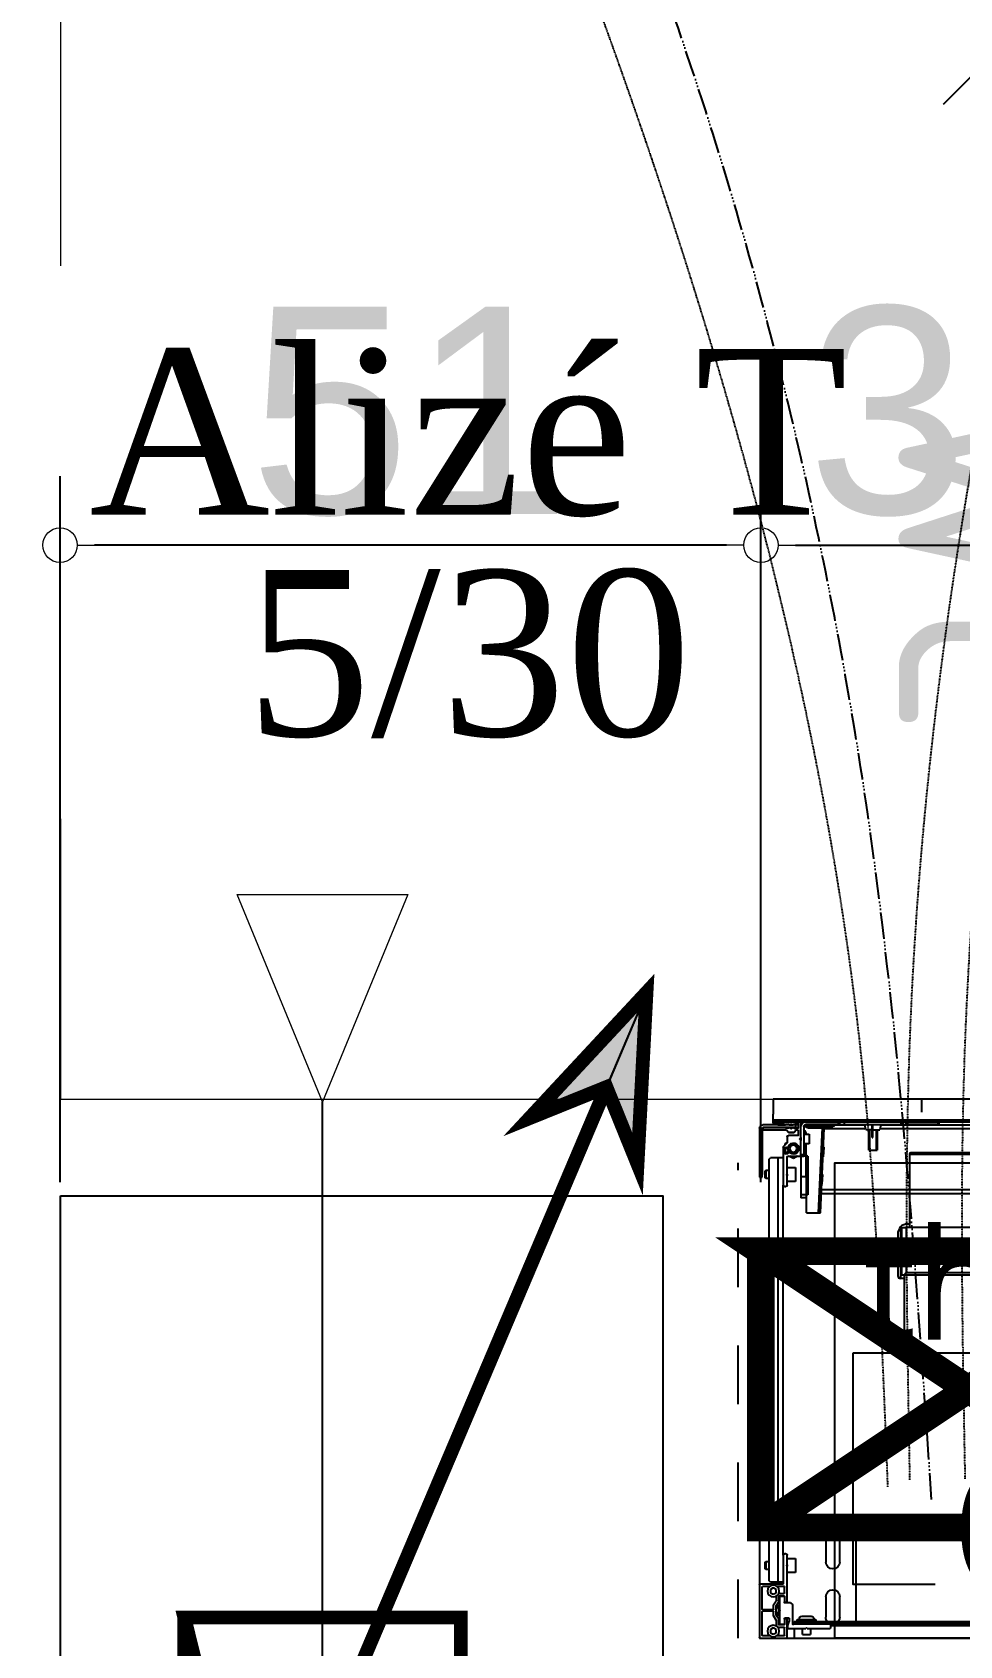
# Model space of a CAD drawing. Header units: millimetres. Extents: x 449410 to 506007, y -379864 to -318775.
# Drawn here: x 469408 to 470078, y -358614 to -357446 of the extents above; entities that cross this region are included whole.
import ezdxf

# ---------------------------------------------------------------- set-up
doc = ezdxf.new("R2010")
doc.units = ezdxf.units.MM
doc.set_wipeout_variables(frame=1)
for name, pattern in [('prlm_ef', [0.165, 0.1, -0.065]), ('prlm_gaz', [36, 24, -3, 0, -3, 0, -3, 0, -3]), ('prlm_vmc', [0.282222, 0.141111, -0.141111])]:
    doc.linetypes.add(name, pattern=pattern)
doc.layers.add('_GAZELEC-BOITE INCORPO', color=36, linetype='Continuous', lineweight=18)
doc.layers.add('_GAZELEC-RESERVATION 2', color=132, linetype='Continuous', lineweight=18)
for name, color, linetype in [('_GAZELEC-EAU CHAUDE', 1, 'Continuous'), ('GAZ-FLECHE VMC', 93, 'Continuous'), ('prlm-CHAUFF', 30, 'Continuous'), ('prlm-EAU-EF', 161, 'Continuous'), ('prlm-ELEC-CFO', 201, 'Continuous'), ('prlm-GAZ', 20, 'Continuous'), ('prlm-GT', 242, 'Continuous'), ('prlm-MOD', 64, 'Continuous'), ('prlm-VMC', 93, 'Continuous')]:
    doc.layers.add(name, color=color, linetype=linetype)
doc.layers.add('prlm-xpoly', color=7, linetype='Continuous', plot=False)
doc.styles.add('Arial', font='arial.ttf')
doc.styles.add('prlm-chauff', font='trebucbi.ttf', dxfattribs={"height": 18})
doc.styles.add('prlm-elec-cfo', font='comic.ttf', dxfattribs={"height": 12})
doc.styles.add('prlm-vmc', font='pala.ttf', dxfattribs={"height": 14})
doc.styles.add('prlm-xpoly', font='isocp.shx', dxfattribs={"height": 15})
doc.dimstyles.new('200', dxfattribs={"dimtxt": 150, "dimasz": 25, "dimexe": 50, "dimexo": 50, "dimgap": 20, "dimtad": 1, "dimdec": 0, "dimlfac": 0.1, "dimdsep": 46, "dimtxsty": 'Arial', "dimblk1": 'DOTBLANK', "dimblk2": 'DOTBLANK', "dimsah": 1, "dimcen": 25, "dimclrd": 5, "dimclre": 5, "dimadec": 0, "dimazin": 0, "dimtfac": 1, "dimtdec": 0, "dimtmove": 0, "dimatfit": 3, "dimldrblk": 'DOTBLANK', "dimfxl": 50, "dimtolj": 1, "dimtzin": 0, "dimarcsym": 0})

# ---------------------------------------------------------------- blocks, each defined once
blk = doc.blocks.new('MTI900_Alu_390')
at = {"layer": 'prlm-MOD', "color": 1, "linetype": 'Continuous'}
for p, q in [((-4.475, 0), (-4.472, 0)), ((-4.475, -0.003), (-4.475, 0)), ((-4.472, 0), (-4.278, 0)), ((-4.278, 0), (-4.225, 0)), ((-4.225, 0), (4.225, 0)), ((-4.225, -0.07), (-4.225, 0)), ((-4.475, -0.387), (-4.475, -0.003)), ((-4.457, -0.191), (-4.457, -0.021)), ((-4.454, -0.018), (-4.403, -0.018)), ((-4.395, -0.038), (-4.375, -0.027)), ((-4.395, -0.062), (-4.395, -0.038)), ((-4.375, -0.073), (-4.395, -0.062)), ((-4.375, -0.027), (-4.355, -0.038)), ((-4.355, -0.062), (-4.375, -0.073)), ((-4.355, -0.038), (-4.355, -0.062)), ((-4.353, -0.086), (-4.353, -0.129)), ((-4.347, -0.018), (-4.296, -0.018)), ((-4.335, -0.098), (-4.335, -0.134)), ((-4.298, -0.095), (-4.332, -0.095)), ((-4.296, -0.077), (-4.331, -0.077)), ((-4.33, -0.195), (-4.33, -0.103)), ((-4.327, -0.1), (-4.298, -0.1)), ((-4.295, -0.137), (-4.295, -0.098)), ((-4.293, -0.021), (-4.293, -0.074)), ((-4.275, -0.003), (-4.275, -0.137)), ((-4.27, -0.073), (-4.27, -0.09)), ((-4.27, -0.09), (-4.26, -0.12)), ((-4.267, -0.07), (-4.14, -0.07)), ((-4.235, -0.1), (-4.235, -0.24)), ((-3.963, -0.1), (-4.229, -0.1)), ((-4.225, -0.105), (-4.225, -0.1)), ((-4.225, -0.105), (-4.165, -0.105)), ((-4.225, -0.105), (-4.225, -0.12)), ((-4.165, -0.115), (-4.175, -0.125)), ((-4.165, -0.025), (-4.105, -0.025)), ((-4.165, -0.025), (-4.165, -0.07)), ((-4.165, -0.1), (-4.165, -0.115)), ((-4.105, -0.115), (-4.165, -0.115)), ((-4.135, -0.075), (-4.14, -0.07)), ((-4.13, -0.07), (-4.135, -0.075)), ((-4.13, -0.07), (-3.963, -0.07)), ((-4.105, -0.07), (-4.105, -0.025)), ((-4.105, -0.115), (-4.105, -0.1)), ((-4.105, -0.105), (4.105, -0.105)), ((-4.095, -0.125), (-4.105, -0.115)), ((-3.96, -0.073), (-3.96, -0.097)), ((-3.96, -0.09), (3.96, -0.09)), ((-4.457, -0.369), (-4.457, -0.209)), ((-4.376, -0.194), (-4.454, -0.194)), ((-4.454, -0.206), (-4.376, -0.206)), ((-4.373, -0.16), (-4.373, -0.191)), ((-4.373, -0.209), (-4.373, -0.24)), ((-4.354, -0.13), (-4.372, -0.159)), ((-4.338, -0.16), (-4.355, -0.19)), ((-4.355, -0.166), (-4.355, -0.234)), ((-4.355, -0.21), (-4.338, -0.24)), ((-4.336, -0.136), (-4.354, -0.164)), ((-4.33, -0.168), (-4.342, -0.168)), ((-4.33, -0.232), (-4.342, -0.232)), ((-4.338, -0.24), (-4.338, -0.16)), ((-4.33, -0.16), (-4.338, -0.16)), ((-4.325, -0.2), (-4.33, -0.195)), ((-4.33, -0.205), (-4.325, -0.2)), ((-4.33, -0.297), (-4.33, -0.205)), ((-4.295, -0.137), (-4.295, -0.142)), ((-4.278, -0.14), (-4.292, -0.14)), ((-4.292, -0.145), (-4.263, -0.145)), ((-4.26, -0.142), (-4.26, -0.12)), ((-4.225, -0.12), (-4.17, -0.12)), ((-4.203, -0.12), (-4.203, -0.125)), ((-4.203, -0.125), (-4.067, -0.125)), ((-4.203, -0.125), (-4.203, -0.135)), ((-4.203, -0.135), (-4.067, -0.135)), ((-4.167, -0.158), (-4.102, -0.158)), ((-4.1, -0.12), (4.1, -0.12)), ((-4.067, -0.125), (-4.067, -0.12)), ((-4.067, -0.135), (-4.067, -0.125)), ((-3.995, -0.3), (-3.995, -0.15)), ((-3.895, -0.15), (-3.895, -0.3)), ((-3.775, -0.12), (-3.775, -0.8)), ((-4.395, -0.328), (-4.375, -0.317)), ((-4.395, -0.352), (-4.395, -0.328)), ((-4.375, -0.317), (-4.355, -0.328)), ((-4.373, -0.24), (-4.354, -0.27)), ((-4.355, -0.328), (-4.355, -0.352)), ((-4.354, -0.236), (-4.335, -0.265)), ((-4.353, -0.271), (-4.353, -0.304)), ((-4.338, -0.24), (-4.33, -0.24)), ((-4.335, -0.265), (-4.335, -0.302)), ((-4.332, -0.305), (-4.298, -0.305)), ((-4.328, -0.323), (-4.296, -0.323)), ((-4.298, -0.3), (-4.327, -0.3)), ((-4.295, -0.258), (-4.295, -0.263)), ((-4.295, -0.302), (-4.295, -0.263)), ((-4.293, -0.326), (-4.293, -0.369)), ((-4.25, -0.255), (-4.292, -0.255)), ((-4.292, -0.26), (-4.278, -0.26)), ((-4.275, -0.263), (-4.275, -0.52)), ((-4.25, -0.255), (-4.235, -0.24)), ((-4.475, -0.8), (-4.475, -0.387)), ((-4.308, -0.39), (-4.472, -0.39)), ((-4.403, -0.372), (-4.454, -0.372)), ((-4.395, -0.405), (-4.405, -0.415)), ((-4.405, -0.415), (-4.405, -3.465)), ((-4.375, -0.363), (-4.395, -0.352)), ((-4.34, -0.405), (-4.395, -0.405)), ((-4.355, -0.352), (-4.375, -0.363)), ((-4.296, -0.372), (-4.347, -0.372)), ((-4.305, -0.405), (-4.34, -0.405)), ((-4.34, -0.405), (-4.34, -3.475)), ((-4.305, -0.6), (-4.305, -0.393)), ((-4.43, -0.495), (-4.435, -0.5)), ((-4.435, -0.5), (-4.435, -0.55)), ((-4.435, -0.55), (-4.43, -0.555)), ((-4.43, -0.555), (-4.43, -0.495)), ((-4.405, -0.495), (-4.43, -0.495)), ((-4.43, -0.555), (-4.405, -0.555)), ((-4.275, -0.52), (-4.278, -0.523)), ((-4.278, -0.527), (-4.275, -0.53)), ((-4.215, -0.475), (-4.275, -0.475)), ((-4.275, -0.53), (-4.275, -0.52)), ((-4.275, -0.53), (-4.275, -0.6)), ((-4.275, -0.575), (-4.215, -0.575)), ((-4.215, -0.575), (-4.215, -0.475)), ((-3.995, -0.7), (-3.995, -0.55)), ((-3.895, -0.55), (-3.895, -0.7)), ((-4.305, -0.6), (-4.305, -3.277)), ((-4.285, -0.61), (-4.295, -0.61)), ((-4.425, -0.85), (-4.475, -0.8)), ((-3.775, -0.8), (-3.825, -0.85)), ((-4.405, -0.85), (-4.425, -0.85)), ((-3.825, -0.85), (-4.305, -0.85)), ((-4.135, -3.077), (-4.136, -3.497)), ((-4.135, -3.077), (-4.05, -3.077)), ((-4.022, -3.692), (-4.05, -3.077)), ((-4.05, -3.077), (-4.035, -3.077)), ((-4.035, -3.077), (-4.007, -3.691)), ((-4.295, -3.267), (-4.285, -3.267)), ((-4.175, -3.207), (-4.175, -3.187)), ((-4.135, -3.187), (-4.175, -3.187)), ((-4.175, -3.337), (-4.175, -3.207)), ((-4.125, -3.207), (-4.175, -3.207)), ((-4.125, -3.487), (-4.125, -3.207)), ((-0.277, -3.215), (-4.029, -3.215)), ((-0.277, -3.245), (-4.027, -3.245)), ((-4.475, -3.355), (-4.475, -3.335)), ((-4.475, -3.335), (-4.455, -3.335)), ((-4.475, -3.69), (-4.475, -3.355)), ((-4.455, -3.355), (-4.475, -3.355)), ((-4.455, -3.335), (-4.455, -3.355)), ((-4.455, -3.69), (-4.455, -3.355)), ((-4.43, -3.325), (-4.435, -3.33)), ((-4.435, -3.33), (-4.435, -3.38)), ((-4.435, -3.38), (-4.43, -3.385)), ((-4.43, -3.385), (-4.43, -3.325)), ((-4.405, -3.325), (-4.43, -3.325)), ((-4.43, -3.385), (-4.405, -3.385)), ((-4.305, -3.553), (-4.305, -3.277)), ((-4.276, -3.348), (-4.278, -3.35)), ((-4.278, -3.354), (-4.276, -3.356)), ((-4.275, -3.277), (-4.275, -3.346)), ((-4.215, -3.305), (-4.275, -3.305)), ((-4.275, -3.358), (-4.275, -3.346)), ((-4.275, -3.358), (-4.275, -3.484)), ((-4.215, -3.405), (-4.215, -3.305)), ((-4.175, -3.487), (-4.175, -3.337)), ((-4.14, -3.337), (-4.175, -3.337)), ((-4.14, -3.487), (-4.14, -3.337)), ((-4.021, -3.285), (-4.026, -3.286)), ((-4.022, -3.356), (-4.017, -3.356)), ((-4.021, -3.285), (-4.017, -3.356)), ((-4.405, -3.465), (-4.395, -3.475)), ((-4.34, -3.475), (-4.395, -3.475)), ((-4.305, -3.475), (-4.34, -3.475)), ((-4.275, -3.405), (-4.215, -3.405)), ((-4.272, -3.487), (-4.178, -3.487)), ((-4.24, -3.478), (-4.23, -3.472)), ((-4.23, -3.472), (-4.22, -3.478)), ((-4.175, -3.49), (-4.175, -3.487)), ((-4.175, -3.487), (-4.155, -3.487)), ((-4.175, -3.49), (-4.175, -3.601)), ((-4.155, -3.497), (-4.175, -3.497)), ((-4.14, -3.487), (-4.155, -3.487)), ((-4.155, -3.487), (-4.155, -3.497)), ((-4.155, -3.702), (-4.155, -3.497)), ((-4.125, -3.487), (-4.14, -3.487)), ((-4.14, -3.577), (-4.14, -3.487)), ((-4.136, -3.497), (-4.14, -3.497)), ((-4.012, -3.482), (-4.017, -3.482)), ((-4.012, -3.482), (-4.008, -3.552)), ((-4.277, -3.582), (-4.304, -3.555)), ((-4.291, -3.577), (-4.291, -3.568)), ((-4.281, -3.583), (-4.291, -3.577)), ((-4.29, -3.507), (-4.285, -3.504)), ((-4.29, -3.507), (-4.29, -3.549)), ((-4.274, -3.504), (-4.287, -3.504)), ((-4.287, -3.552), (-4.282, -3.552)), ((-4.279, -3.549), (-4.279, -3.545)), ((-4.276, -3.542), (-4.273, -3.542)), ((-4.276, -3.627), (-4.276, -3.584)), ((-4.271, -3.518), (-4.271, -3.507)), ((-4.266, -3.521), (-4.268, -3.521)), ((-4.195, -3.561), (-4.195, -3.523)), ((-4.176, -3.603), (-4.183, -3.61)), ((-4.183, -3.614), (-4.176, -3.621)), ((-4.175, -3.623), (-4.175, -3.601)), ((-4.115, -3.577), (-4.155, -3.577)), ((-4.115, -3.647), (-4.115, -3.577)), ((-4.013, -3.552), (-4.008, -3.552)), ((-3.685, -3.532), (-3.625, -3.532)), ((-3.685, -3.532), (-3.685, -3.677)), ((-3.679, -3.677), (-3.679, -3.532)), ((-3.631, -3.677), (-3.631, -3.532)), ((-3.625, -3.677), (-3.625, -3.532)), ((-4.455, -3.682), (-4.455, -3.68)), ((-4.452, -3.677), (-4.279, -3.677)), ((-4.215, -3.695), (-4.45, -3.695)), ((-4.215, -3.715), (-4.45, -3.715)), ((-4.285, -3.692), (-4.445, -3.692)), ((-4.378, -3.747), (-4.378, -3.727)), ((-4.378, -3.727), (-4.298, -3.727)), ((-4.345, -3.724), (-4.345, -3.718)), ((-4.342, -3.715), (-4.288, -3.715)), ((-4.298, -3.727), (-4.342, -3.727)), ((-4.298, -3.727), (-4.298, -3.737)), ((-4.295, -3.734), (-4.295, -3.73)), ((-4.265, -3.69), (-4.283, -3.69)), ((-4.283, -3.72), (-4.265, -3.72)), ((-4.277, -3.676), (-4.268, -3.663)), ((-4.265, -3.716), (-4.269, -3.72)), ((-4.198, -3.637), (-4.266, -3.637)), ((-4.263, -3.657), (-4.265, -3.659)), ((-4.225, -3.659), (-4.265, -3.659)), ((-4.265, -3.659), (-4.265, -3.662)), ((-4.265, -3.662), (-4.225, -3.662)), ((-4.265, -3.69), (-4.265, -3.695)), ((-4.262, -3.716), (-4.265, -3.716)), ((-4.227, -3.657), (-4.263, -3.657)), ((-4.252, -3.692), (-4.262, -3.692)), ((-4.261, -3.657), (-4.261, -3.662)), ((-4.261, -3.69), (-4.261, -3.695)), ((-4.26, -3.715), (-4.231, -3.715)), ((-4.247, -3.687), (-4.252, -3.692)), ((-4.247, -3.732), (-4.252, -3.737)), ((-4.241, -3.734), (-4.249, -3.734)), ((-4.238, -3.692), (-4.243, -3.687)), ((-4.238, -3.737), (-4.243, -3.732)), ((-4.228, -3.692), (-4.238, -3.692)), ((-4.229, -3.657), (-4.229, -3.662)), ((-4.229, -3.69), (-4.229, -3.695)), ((-4.225, -3.716), (-4.229, -3.716)), ((-4.225, -3.659), (-4.227, -3.657)), ((-4.225, -3.662), (-4.225, -3.659)), ((-4.225, -3.69), (-4.198, -3.69)), ((-4.225, -3.695), (-4.225, -3.69)), ((-4.221, -3.72), (-4.225, -3.716)), ((-4.225, -3.72), (-4.215, -3.72)), ((-4.222, -3.663), (-4.213, -3.676)), ((-4.215, -3.715), (-4.215, -3.695)), ((-4.215, -3.695), (-4.195, -3.695)), ((-4.195, -3.715), (-4.215, -3.715)), ((-4.215, -3.72), (-4.215, -3.722)), ((-4.212, -3.725), (-4.198, -3.725)), ((-4.211, -3.677), (-4.198, -3.677)), ((-4.195, -3.674), (-4.195, -3.64)), ((-4.195, -3.722), (-4.195, -3.693)), ((-4.175, -3.623), (-4.175, -3.734)), ((-4.175, -3.737), (-4.175, -3.734)), ((-4.165, -3.737), (-4.165, -3.726)), ((-4.155, -3.647), (-4.115, -3.647)), ((-4.14, -3.657), (-4.14, -3.647)), ((-3.907, -3.717), (-4.14, -3.717)), ((-4.135, -3.717), (-4.135, -3.712)), ((-4.105, -3.712), (-4.135, -3.712)), ((-4.125, -3.692), (-4.022, -3.692)), ((-4.125, -3.702), (-4.125, -3.692)), ((-4.125, -3.702), (-4.105, -3.702)), ((-4.105, -3.702), (-3.965, -3.702)), ((-4.105, -3.702), (-4.105, -3.712)), ((-4.105, -3.712), (-4.105, -3.717)), ((-3.965, -3.712), (-4.105, -3.712)), ((-4.007, -3.691), (-4.022, -3.692)), ((-4.022, -3.692), (-4.022, -3.692)), ((-3.707, -3.685), (-4.007, -3.685)), ((-4.007, -3.691), (-4.007, -3.692)), ((-3.965, -3.702), (-3.945, -3.702)), ((-3.965, -3.702), (-3.965, -3.712)), ((-3.965, -3.717), (-3.965, -3.712)), ((-3.935, -3.712), (-3.965, -3.712)), ((-3.935, -3.712), (-3.935, -3.717)), ((-3.935, -3.715), (-3.713, -3.715)), ((-3.907, -3.737), (-3.907, -3.717)), ((-3.907, -3.717), (-3.893, -3.717)), ((-3.893, -3.717), (-3.86, -3.717)), ((-3.893, -3.717), (-3.893, -3.737)), ((-3.86, -3.717), (-3.45, -3.717)), ((-3.86, -3.717), (-3.86, -3.737)), ((-3.705, -3.677), (-3.713, -3.717)), ((-3.66, -3.677), (-3.705, -3.677)), ((-3.66, -3.622), (-3.655, -3.622)), ((-3.66, -3.622), (-3.66, -3.636)), ((-3.66, -3.636), (-3.655, -3.636)), ((-3.66, -3.636), (-3.66, -3.717)), ((-3.655, -3.622), (-3.655, -3.636)), ((-3.655, -3.636), (-3.655, -3.717)), ((-3.655, -3.677), (-3.605, -3.677)), ((-3.597, -3.717), (-3.605, -3.677)), ((-0.26, -3.685), (-3.603, -3.685)), ((-3.597, -3.715), (-0.25, -3.715)), ((-3.45, -3.717), (-3.45, -3.737)), ((-3.45, -3.717), (-3.417, -3.717)), ((-3.417, -3.737), (-3.417, -3.717)), ((-3.417, -3.717), (-3.403, -3.717)), ((-3.185, -3.717), (-3.403, -3.717)), ((-3.403, -3.717), (-3.403, -3.737)), ((-3.185, -3.717), (-3.175, -3.717)), ((-3.185, -3.737), (-3.185, -3.717)), ((-3.175, -3.717), (-3.175, -3.737)), ((-3.175, -3.735), (-0.243, -3.735)), ((-4.375, -3.747), (-4.378, -3.747)), ((-4.375, -3.737), (4.375, -3.737)), ((-4.375, -3.747), (-4.375, -3.737)), ((4.375, -3.747), (-4.375, -3.747)), ((-4.375, -3.747), (-4.375, -3.792)), ((-4.375, -3.902), (-4.375, -3.792)), ((-4.375, -3.902), (4.375, -3.902))]:
    blk.add_line(p, q, dxfattribs=at)
at = {"layer": 'prlm-MOD', "color": 1, "ltscale": 50}
blk.add_lwpolyline([(-3.3, -3.806), (-3.3, -3.902)], dxfattribs=at)
at = {"layer": 'prlm-MOD', "color": 1, "linetype": 'Continuous'}
for centre, radius in [((-4.375, -0.05), 0.0425), ((-4.375, -0.34), 0.0425), ((-4.23, -3.542), 0.035), ((-4.23, -3.542), 0.03), ((-4.23, -3.542), 0.025)]:
    blk.add_circle(centre, radius, dxfattribs=at)
for centre, radius, start, end in [((-4.472, -0.003), 0.003, 90, 180), ((-4.278, -0.003), 0.003, 0, 90), ((-4.454, -0.021), 0.003, 90, 180), ((-4.403, -0.021), 0.003, 84.5182, 90), ((-4.347, -0.021), 0.003, 90, 95.4817), ((-4.331, -0.067), 0.01, 213.6525, 270), ((-4.332, -0.098), 0.003, 90, 180), ((-4.327, -0.103), 0.003, 90, 180), ((-4.298, -0.098), 0.003, 0, 90), ((-4.298, -0.103), 0.003, 0, 90), ((-4.296, -0.021), 0.003, 0, 90), ((-4.296, -0.074), 0.003, 270, 0), ((-4.267, -0.073), 0.003, 90, 180), ((-4.267, -0.09), 0.003, 180, 198.4349), ((-4.232, -0.1), 0.003, 0, 180), ((-3.963, -0.073), 0.003, 0, 90), ((-3.963, -0.097), 0.003, 270, 0), ((-4.454, -0.191), 0.003, 180, 270), ((-4.454, -0.209), 0.003, 90, 180), ((-4.376, -0.191), 0.003, 270, 0), ((-4.376, -0.209), 0.003, 0, 90), ((-4.37, -0.16), 0.003, 146.3099, 180), ((-4.352, -0.166), 0.003, 146.3099, 180), ((-4.356, -0.129), 0.003, 326.3099, 0), ((-4.338, -0.134), 0.003, 326.3099, 0), ((-4.292, -0.137), 0.003, 180, 270), ((-4.292, -0.142), 0.003, 180, 270), ((-4.278, -0.137), 0.003, 270, 0), ((-4.263, -0.142), 0.003, 270, 0), ((-4.263, -0.12), 0.003, 0, 18.4349), ((-4.167, -0.138), 0.02, 171.3731, 270), ((-4.167, -0.133), 0.02, 185.7392, 187.1808), ((-4.102, -0.138), 0.02, 270, 8.6269), ((-4.102, -0.133), 0.02, 352.8192, 354.2608), ((-3.945, -0.15), 0.05, 143.1301, 180), ((-3.945, -0.15), 0.05, 0, 36.8699), ((-4.352, -0.234), 0.003, 180, 213.6901), ((-4.356, -0.271), 0.003, 0, 33.6901), ((-4.332, -0.302), 0.003, 180, 270), ((-4.328, -0.333), 0.01, 90, 133.851), ((-4.327, -0.297), 0.003, 180, 270), ((-4.298, -0.297), 0.003, 270, 0), ((-4.298, -0.302), 0.003, 270, 0), ((-4.296, -0.326), 0.003, 0, 90), ((-4.292, -0.258), 0.003, 90, 180), ((-4.292, -0.263), 0.003, 90, 180), ((-4.278, -0.263), 0.003, 0, 90), ((-3.945, -0.3), 0.05, 180, 0), ((-4.472, -0.387), 0.003, 180, 270), ((-4.454, -0.369), 0.003, 180, 270), ((-4.403, -0.369), 0.003, 270, 275.4818), ((-4.347, -0.369), 0.003, 264.5182, 270), ((-4.308, -0.393), 0.003, 0, 90), ((-4.296, -0.369), 0.003, 270, 0), ((-4.276, -0.525), 0.003, 135, 225), ((-3.945, -0.55), 0.05, 0, 180), ((-4.295, -0.6), 0.01, 180, 270), ((-4.285, -0.6), 0.01, 270, 0), ((-3.945, -0.7), 0.05, 180, 0), ((-4.295, -3.277), 0.01, 90, 180), ((-4.285, -3.277), 0.01, 0, 90), ((-4.276, -3.352), 0.003, 135, 225), ((-4.278, -3.346), 0.003, 315, 0), ((-4.278, -3.358), 0.003, 0, 45), ((-4.272, -3.484), 0.003, 180, 270), ((-4.23, -3.542), 0.04, 184.0006, 146.0728), ((-4.23, -3.542), 0.065, 57.7958, 122.2042), ((-4.23, -3.542), 0.06, 66.4435, 113.5565), ((-4.178, -3.49), 0.003, 0, 90), ((-4.302, -3.553), 0.003, 180, 225), ((-4.287, -3.507), 0.003, 90, 180), ((-4.23, -3.542), 0.06, 140.7035, 188.509), ((-4.23, -3.542), 0.065, 144.2242, 157.3801), ((-4.287, -3.549), 0.003, 180, 270), ((-4.23, -3.542), 0.065, 206.162, 224.9525), ((-4.282, -3.549), 0.003, 270, 0), ((-4.276, -3.545), 0.003, 90, 180), ((-4.279, -3.584), 0.003, 0, 45), ((-4.274, -3.507), 0.003, 0, 90), ((-4.273, -3.545), 0.003, 4.0006, 90), ((-4.268, -3.518), 0.003, 180, 270), ((-4.23, -3.542), 0.04, 146.0728, 184.0006), ((-4.266, -3.518), 0.003, 270, 326.0728), ((-4.181, -3.612), 0.003, 135, 225), ((-4.178, -3.601), 0.003, 315, 0), ((-4.45, -3.69), 0.025, 180, 270), ((-4.452, -3.68), 0.003, 90, 180), ((-4.445, -3.682), 0.01, 180, 270), ((-4.45, -3.69), 0.005, 180, 270), ((-4.342, -3.718), 0.003, 90, 180), ((-4.342, -3.724), 0.003, 180, 270), ((-4.298, -3.73), 0.003, 0, 90), ((-4.292, -3.734), 0.003, 180, 270), ((-4.288, -3.718), 0.003, 9.5941, 90), ((-4.283, -3.717), 0.003, 189.5941, 270), ((-4.283, -3.693), 0.003, 90, 160.5288), ((-4.279, -3.674), 0.003, 270, 325.008), ((-4.266, -3.627), 0.01, 180, 270), ((-4.265, -3.665), 0.003, 90, 145.008), ((-4.265, -3.693), 0.003, 19.4712, 90), ((-4.275, -3.715), 0.01, 353.9388, 0), ((-4.265, -3.717), 0.003, 270, 350.4059), ((-4.26, -3.718), 0.003, 90, 170.4059), ((-4.245, -3.689), 0.003, 45, 135), ((-4.245, -3.734), 0.003, 45, 135), ((-4.231, -3.718), 0.003, 9.5941, 90), ((-4.225, -3.693), 0.003, 90, 160.5288), ((-4.225, -3.717), 0.003, 189.5941, 270), ((-4.225, -3.665), 0.003, 34.992, 90), ((-4.215, -3.715), 0.01, 180, 186.0612), ((-4.212, -3.722), 0.003, 180, 270), ((-4.211, -3.674), 0.003, 214.992, 270), ((-4.198, -3.64), 0.003, 0, 90), ((-4.198, -3.674), 0.003, 270, 0), ((-4.198, -3.693), 0.003, 0, 90), ((-4.198, -3.722), 0.003, 270, 0), ((-4.178, -3.734), 0.003, 270, 0), ((-4.178, -3.623), 0.003, 0, 45), ((-4.14, -3.702), 0.035, 180, 270), ((-4.115, -3.71), 0.05, 129.8841, 142.9139), ((-4.14, -3.702), 0.015, 180, 270), ((-4.16, -3.657), 0.02, 309.8841, 0), ((-4.125, -3.712), 0.02, 90, 192.412), ((-4.125, -3.712), 0.01, 90, 180), ((-3.997, -3.692), 0.01, 182.6026, 270), ((-3.945, -3.712), 0.01, 0, 90)]:
    blk.add_arc(centre, radius, start, end, dxfattribs=at)
for centre, major_axis, ratio, start_param, end_param in [((-3.997, -3.692), (0.025, 0), 0.4, 3.187016, 4.712389), ((-4.022, -3.693), (0.015, 0.0007), 0.045361, 0, 1.568734)]:
    blk.add_ellipse(centre, major_axis=major_axis, ratio=ratio, start_param=start_param, end_param=end_param, dxfattribs=at)
blk = doc.blocks.new('xi.thema+')
at = {"layer": 'prlm-CHAUFF', "color": 7, "linetype": 'prlm_vmc', "ltscale": 30}
for points in [[(-27.9, 0), (-27.9, 34.4)], [(27.9, 0), (27.9, 34.4)]]:
    blk.add_lwpolyline(points, dxfattribs=at)
at = {"layer": 'prlm-CHAUFF', "color": 0}
blk.add_lwpolyline([(-20.9, 0), (-20.9, 34.4), (20.9, 34.4), (20.9, 0)], close=True, dxfattribs=at)
for radius in [6.25, 4]:
    blk.add_circle((0, 13), radius, dxfattribs=at)
at = {"layer": 'prlm-CHAUFF', "color": 0, "insert": (0, 25.54), "char_height": 8, "width": 7.1971, "attachment_point": 5, "style": 'prlm-chauff'}
blk.add_mtext('thema+', dxfattribs=at)
blk = doc.blocks.new('xi.be')
at = {"layer": 'prlm-VMC', "color": 0, "linetype": 'ByBlock', "lineweight": 5, "flags": 128}
blk.add_lwpolyline([(-6.17, -15), (6.17, -15), (0, 0)], close=True, dxfattribs=at)
at = {"layer": 'prlm-VMC', "color": 0, "linetype": 'ByBlock', "lineweight": 5}
blk.add_solid([(0, -1), (5.17, -14), (-5.17, -14), (0, -1)], dxfattribs=at)
blk = doc.blocks.new('xi.uta-yzen-d')
at = {"layer": 'prlm-CHAUFF', "ltscale": 50}
for p, q in [((-20.9, 35.12), (-36.3, 35.12)), ((-36.4, 35.02), (-20.8, 35.02)), ((-36.4, 35.02), (-36.4, 29.72)), ((-37.25, 29.22), (-37.25, 26.22)), ((-37.06, 29.72), (-36.65, 29.72)), ((-37.06, 29.72), (-37.06, 26.02)), ((-37, 29.72), (-37, 26.27)), ((-36.98, 29.72), (-36.98, 26.27)), ((-20.55, 29.72), (-36.65, 29.72)), ((-36.65, 29.72), (-36.65, 26.42)), ((-36.55, 29.97), (-36.4, 29.97)), ((-37, 28.42), (-36.98, 28.42)), ((-36.98, 28.07), (-37, 28.07)), ((-37, 27.69), (-36.98, 27.69)), ((-36.98, 27.34), (-37, 27.34)), ((-37, 27.29), (-36.98, 27.29)), ((-36.98, 27.19), (-37, 27.19)), ((-36.8, 26.02), (-37.05, 26.02)), ((-36.98, 26.27), (-37, 26.27)), ((-36.8, 26.27), (-36.98, 26.27)), ((-36.65, 26.42), (-36.8, 26.27)), ((-20.4, 26.27), (-36.8, 26.27)), ((-36.8, 26.27), (-36.8, 20.62)), ((-20.55, 26.42), (-36.65, 26.42))]:
    blk.add_line(p, q, dxfattribs=at)
blk.add_lwpolyline([(-40.5, 20.62), (-40.5, 3.9), (40.5, 3.9), (40.5, 20.62)], close=True, dxfattribs=at)
for centre, radius, start, end in [((-36.3, 35.02), 0.1, 90, 180), ((-36.47, 29.24), 0.776, 138.5248, 181.7675), ((-36.55, 29.27), 0.7, 90, 136.2731), ((-37.05, 26.22), 0.2, 180, 268.3239), ((-37.05, 26.22), 0.2, 268.3239, 270)]:
    blk.add_arc(centre, radius, start, end, dxfattribs=at)
for centre, major_axis, ratio, start_param, end_param in [((-36.55, 28.96), (-0.45, 0), 0.974723, 5.983927, 6.283185), ((-36.55, 28.6), (-0.45, 0), 0.974723, 5.983927, 6.283185), ((-35.75, 28.6), (-1.25, 0), 0.146694, 0, 0.179125)]:
    blk.add_ellipse(centre, major_axis=major_axis, ratio=ratio, start_param=start_param, end_param=end_param, dxfattribs=at)
blk.add_open_spline([(-36.98, 29.39), (-36.99, 29.38), (-36.99, 29.37), (-37, 29.32), (-37, 29.29), (-37, 29.27)], degree=3, knots=[0.8185803, 0.8185803, 0.8185803, 0.8185803, 0.875, 0.875, 1, 1, 1, 1], dxfattribs=at)
blk = doc.blocks.new('xi.SPOT')
at = {"color": 0, "lineweight": 5}
blk.add_wipeout([(-4, 0), (-2.83, -2.83), (0, -4), (2.83, -2.83), (4, 0), (2.83, 2.83), (0, 4), (-2.83, 2.83)], dxfattribs=at).dxf.layer = 'prlm-ELEC-CFO'
at = {"layer": 'prlm-ELEC-CFO', "color": 0, "linetype": 'ByBlock', "lineweight": -2, "flags": 128}
for points in [[(0, 10.88), (0, 4)], [(-7.69, 7.69), (-2.83, 2.83)], [(7.69, 7.69), (2.83, 2.83)], [(-10.88, 0), (-4, 0)], [(4, 0), (10.88, 0)], [(-2.83, -2.83), (-7.69, -7.69)], [(2.83, -2.83), (7.69, -7.69)], [(0, -4), (0, -10.88)]]:
    blk.add_lwpolyline(points, dxfattribs=at)
at = {"layer": 'prlm-ELEC-CFO', "color": 0, "linetype": 'ByBlock', "lineweight": -2}
blk.add_circle((0, 0), 4, dxfattribs=at)
blk = doc.blocks.new('FLECHE1')
h = blk.add_hatch(color=256)
h.dxf.hatch_style = 1
h.paths.add_polyline_path([(495907.1, -370439.6), (495913.6, -370315.5), (495936.1, -370371.1), (495991.7, -370348.6)])
for p, q in [((495907.1, -370439.6), (496141.3, -369887.2)), ((495913.6, -370315.5), (495907.1, -370439.6)), ((495913.6, -370315.5), (495907.1, -370439.6)), ((495936.1, -370371.1), (495913.6, -370315.5)), ((495936.1, -370371.1), (495913.6, -370315.5)), ((495991.7, -370348.6), (495907.1, -370439.6)), ((495907.1, -370439.6), (495991.7, -370348.6)), ((495936.1, -370371.1), (495991.7, -370348.6)), ((495991.7, -370348.6), (495936.1, -370371.1)), ((495907.1, -370439.6), (495936.1, -370371.1))]:
    blk.add_line(p, q)
at = {"const_width": 10}
for points in [[(495936.1, -370371.1), (496141.3, -369887.2)], [(495907.1, -370439.6), (495913.6, -370315.5), (495936.1, -370371.1), (495991.7, -370348.6), (495907.1, -370439.6)]]:
    blk.add_lwpolyline(points, dxfattribs=at)
blk = doc.blocks.new('_DOTBLANK')
at = {"color": 0, "linetype": 'ByBlock'}
blk.add_line((-0.5, 0), (-1, 0), dxfattribs=at)
blk.add_circle((0, 0), 0.5, dxfattribs=at)
blk = doc.blocks.new('*D118')
at = {"layer": '_GAZELEC-BOITE INCORPO', "color": 5, "lineweight": -2, "transparency": 16777216}
for p, q in [((469427.6, -358278.3), (469427.6, -357767.3)), ((469934.5, -358278.3), (469934.5, -357767.3)), ((469909.5, -357817.3), (469452.6, -357817.3))]:
    blk.add_line(p, q, dxfattribs=at)
at = {"layer": '_GAZELEC-BOITE INCORPO', "color": 5, "lineweight": -2, "transparency": 16777216, "xscale": 25, "yscale": 25, "zscale": 25, "rotation": 180}
blk.add_blockref('_DOTBLANK', (469427.6, -357817.3), dxfattribs=at)
at = {"layer": '_GAZELEC-BOITE INCORPO', "color": 5, "lineweight": -2, "transparency": 16777216, "xscale": 25, "yscale": 25, "zscale": 25}
blk.add_blockref('_DOTBLANK', (469934.5, -357817.3), dxfattribs=at)
at = {"layer": '_GAZELEC-BOITE INCORPO', "color": 0, "transparency": 16777216, "insert": (469681, -357720.8), "char_height": 150, "attachment_point": 5, "style": 'Arial'}
blk.add_mtext('\\A1;51', dxfattribs=at)
blk = doc.blocks.new('*D119')
at = {"layer": '_GAZELEC-BOITE INCORPO', "color": 5, "lineweight": -2, "transparency": 16777216}
for p, q in [((469934.5, -358278.3), (469934.5, -357767.3)), ((470234.5, -358278.3), (470234.5, -357767.3)), ((469959.5, -357817.3), (470209.5, -357817.3))]:
    blk.add_line(p, q, dxfattribs=at)
at = {"layer": '_GAZELEC-BOITE INCORPO', "color": 5, "lineweight": -2, "transparency": 16777216, "xscale": 25, "yscale": 25, "zscale": 25, "rotation": 180}
blk.add_blockref('_DOTBLANK', (469934.5, -357817.3), dxfattribs=at)
at = {"layer": '_GAZELEC-BOITE INCORPO', "color": 5, "lineweight": -2, "transparency": 16777216, "xscale": 25, "yscale": 25, "zscale": 25}
blk.add_blockref('_DOTBLANK', (470234.5, -357817.3), dxfattribs=at)
at = {"layer": '_GAZELEC-BOITE INCORPO', "color": 0, "transparency": 16777216, "insert": (470084.5, -357720.7), "char_height": 150, "attachment_point": 5, "style": 'Arial'}
blk.add_mtext('\\A1;30', dxfattribs=at)

msp = doc.modelspace()

# ---------------------------------------------------------------- linework, layer by layer
at = {"layer": '_GAZELEC-RESERVATION 2', "const_width": 10}
msp.add_lwpolyline([(469717.507, -358693.474), (469717.507, -358693.474), (469717.507, -358593.474), (469517.507, -358593.474), (469517.507, -358793.474), (469717.507, -358793.474), (469717.507, -358593.474), (469517.507, -358593.474), (469558.756, -358760.206), (469717.507, -358793.474)], dxfattribs=at)
at = {"layer": 'prlm-GT'}
msp.add_lwpolyline([(469428, -358288.285), (469863.483, -358288.316), (469863.482, -358678.285), (470808.45, -358678.285), (470808.45, -359020.285), (469428, -359020.285)], close=True, dxfattribs=at)
at = {"layer": 'prlm-VMC'}
msp.add_lwpolyline([(469617.507, -358630.974), (469617.507, -358220.165)], dxfattribs=at)
at = {"layer": 'prlm-xpoly', "lineweight": 0}
msp.add_lwpolyline([(469428, -356899.285), (469428, -358218.285), (470828.445, -358218.285), (470828.311, -356899.285)], close=True, dxfattribs=at)

# ---------------------------------------------------------------- block references
at = {"layer": 'GAZ-FLECHE VMC', "rotation": 180}
msp.add_blockref('FLECHE1', (965758.818, -728580.647), dxfattribs=at)
at = {"layer": 'prlm-CHAUFF', "xscale": 10, "yscale": 10, "zscale": 10}
msp.add_blockref('xi.uta-yzen-d', (470405.966, -358608.285), dxfattribs=at)
at = {"layer": 'prlm-CHAUFF', "xscale": 10, "yscale": 10, "zscale": 10, "rotation": 359.9998100426609}
msp.add_blockref('xi.thema+', (470196.966, -358608.284), dxfattribs=at)
at = {"layer": 'prlm-MOD', "xscale": -99.99999999999972, "yscale": 99.99999999999974, "zscale": 99.99999999999972, "rotation": 180.0001153397707}
msp.add_blockref('MTI900_Alu_390', (470380.945, -358608.286), dxfattribs=at)
at = {"layer": 'prlm-VMC', "xscale": -10, "yscale": 10, "zscale": 10, "rotation": 180}
msp.add_blockref('xi.be', (469617.507, -358220.165), dxfattribs=at)

# ---------------------------------------------------------------- texts
at = {"layer": 'prlm-xpoly', "lineweight": 20, "insert": (470108.916, -357831.53), "char_height": 150, "attachment_point": 5, "rotation": 269.999993, "line_spacing_factor": 0.8, "style": 'prlm-xpoly'}
msp.add_mtext('C202-T4\\PWC\\P1.85', dxfattribs=at)

# ---------------------------------------------------------------- next in the draw order: block references
at = {"layer": 'prlm-ELEC-CFO', "xscale": 10, "yscale": 10, "zscale": 10}
msp.add_blockref('xi.SPOT', (470143.208, -357421.492), dxfattribs=at)

# ---------------------------------------------------------------- next in the draw order: texts
at = {"layer": 'prlm-ELEC-CFO', "lineweight": 20, "insert": (470157.256, -358516.466), "char_height": 120, "attachment_point": 5, "line_spacing_factor": 0.8, "style": 'prlm-elec-cfo', "bg_fill": 3, "box_fill_scale": 1.1, "bg_fill_color": 256, "bg_fill_transparency": 0}
msp.add_mtext('ch', dxfattribs=at)
at = {"layer": 'prlm-VMC', "ltscale": 25, "insert": (469723.019, -357816.245), "char_height": 120, "width": 586.14744, "attachment_point": 5, "line_spacing_factor": 0.8, "style": 'prlm-vmc', "bg_fill": 2}
msp.add_mtext('Alizé T 5/30', dxfattribs=at)

# ---------------------------------------------------------------- next in the draw order: linework, layer by layer
at = {"layer": '_GAZELEC-BOITE INCORPO', "const_width": 20}
msp.add_lwpolyline([(470034.469, -358328.288), (469934.469, -358328.288), (469934.47, -358528.288), (470234.464, -358528.287), (470234.463, -358328.283), (469934.469, -358328.294), (470234.464, -358528.287), (470234.463, -358328.283), (469934.47, -358528.282)], dxfattribs=at)
at = {"layer": '_GAZELEC-EAU CHAUDE', "linetype": 'prlm_ef'}
msp.add_open_spline([(470042.26, -358493.705), (470041.272, -358441.395), (470040.28, -358388.901), (470039.753, -358283.652), (470040.219, -358230.898), (470042.745, -358162.332), (470043.456, -358146.604), (470045.138, -358115.178), (470046.107, -358099.478), (470049.393, -358052.418), (470052.087, -358021.098), (470061.597, -357927.301), (470069.843, -357864.991), (470101.269, -357668.834), (470130.673, -357535.852), (470201.169, -357272.345), (470242.261, -357141.818), (470332.023, -356883.455), (470380.695, -356755.617), (470449.081, -356584.229), (470467.267, -356539.398), (470503.898, -356450.118), (470522.342, -356405.661), (470577.803, -356272.656), (470614.944, -356184.476), (470667.305, -356058.383), (470682.953, -356020.468), (470729.44, -355906.611), (470759.824, -355830.552), (470804.332, -355714.48), (470819.217, -355674.824), (470848.116, -355595.269), (470862.132, -355555.368), (470902.423, -355435.234), (470926.942, -355354.569), (470954.752, -355246.668), (470961.205, -355220.1), (470978.825, -355142.323), (470988.875, -355090.9), (471001.232, -355012.761), (471004.928, -354986.187), (471011.62, -354929.645), (471014.472, -354899.667), (471017.689, -354853.54), (471018.594, -354837.411), (471019.892, -354806.434), (471020.321, -354791.586), (471020.759, -354761.924), (471020.768, -354747.106), (471020.102, -354702.718), (471018.737, -354673.216), (471012.908, -354603.131), (471007.447, -354562.695), (470991.563, -354482.76), (470981.143, -354443.26), (470963.089, -354390.518), (470957.984, -354376.756), (470947, -354349.372), (470941.124, -354335.755), (470922.391, -354295.254), (470908.427, -354268.723), (470877.795, -354217.274), (470861.128, -354192.356), (470825.358, -354144.794), (470806.255, -354122.15), (470765.896, -354079.773), (470744.64, -354060.04), (470700.269, -354024.086), (470677.153, -354007.867), (470645.334, -353988.983), (470637.334, -353984.509), (470622.455, -353976.7), (470615.6, -353973.296), (470604.859, -353968.27), (470601.013, -353966.53), (470589.671, -353961.576), (470582.1, -353958.495), (470559.112, -353949.767), (470543.417, -353944.635), (470511.329, -353935.555), (470494.936, -353931.607), (470452.684, -353922.876), (470426.4, -353918.756), (470391.246, -353914.412), (470382.923, -353913.466), (470367.847, -353911.879), (470361.113, -353911.214), (470350.01, -353910.182), (470345.659, -353909.793), (470337.711, -353909.108), (470334.121, -353908.808), (470326.948, -353908.229), (470323.362, -353907.95), (470312.611, -353907.148), (470305.451, -353906.661), (470284.017, -353905.374), (470269.79, -353904.75), (470234.903, -353903.996), (470214.392, -353904.242), (470174.337, -353906.631), (470154.795, -353908.774), (470121.281, -353914.664), (470107.041, -353917.943), (470079.512, -353926.102), (470066.224, -353930.979), (470048.509, -353938.986), (470043.651, -353941.35), (470030.877, -353948.041), (470023.005, -353952.671), (470007.544, -353962.745), (469999.957, -353968.189), (469979.548, -353984.178), (469967.084, -353995.477), (469945.965, -354017.281), (469937.055, -354027.466), (469912.846, -354057.946), (469898.85, -354079.217), (469880.853, -354112.067), (469875.468, -354122.858), (469866.186, -354143.294), (469862.186, -354152.891), (469855.443, -354170.564), (469852.603, -354178.604), (469848.28, -354191.855), (469846.681, -354197.028), (469843.637, -354207.425), (469842.192, -354212.653), (469838.072, -354228.426), (469835.611, -354239.06), (469828.857, -354271.877), (469825.366, -354294.425), (469819.813, -354340.321), (469817.751, -354363.669), (469814.407, -354410.047), (469813.096, -354433.053), (469811.776, -354456.26)], degree=3, knots=[0, 0, 0, 0, 156.70019773, 156.70019773, 313.40039547, 313.40039547, 360.07565337, 360.07565337, 406.75091127, 406.75091127, 500.10142707, 500.10142707, 686.80245867, 686.80245867, 1090.07694583, 1090.07694583, 1493.351433, 1493.351433, 1896.62592016, 1896.62592016, 2040.29129219, 2040.29129219, 2183.95666423, 2183.95666423, 2471.28740829, 2471.28740829, 2594.83345858, 2594.83345858, 2841.92555915, 2841.92555915, 2969.63511791, 2969.63511791, 3097.34467667, 3097.34467667, 3352.76379418, 3352.76379418, 3435.86971732, 3435.86971732, 3595.27991078, 3595.27991078, 3677.19284519, 3677.19284519, 3769.32789375, 3769.32789375, 3818.82771013, 3818.82771013, 3864.36668702, 3864.36668702, 3909.9056639, 3909.9056639, 4000.98361766, 4000.98361766, 4127.4307737, 4127.4307737, 4253.87792974, 4253.87792974, 4298.86845909, 4298.86845909, 4343.85898843, 4343.85898843, 4433.84004713, 4433.84004713, 4523.82110582, 4523.82110582, 4613.80216451, 4613.80216451, 4703.7832232, 4703.7832232, 4793.7642819, 4793.7642819, 4823.55030227, 4823.55030227, 4848.59835136, 4848.59835136, 4862.48036731, 4862.48036731, 4889.34308204, 4889.34308204, 4943.0685115, 4943.0685115, 4996.79394096, 4996.79394096, 5078.90148893, 5078.90148893, 5104.14402889, 5104.14402889, 5124.3363439, 5124.3363439, 5137.28578361, 5137.28578361, 5147.92173751, 5147.92173751, 5158.55769141, 5158.55769141, 5179.82959921, 5179.82959921, 5222.37341482, 5222.37341482, 5285.07895308, 5285.07895308, 5347.78449133, 5347.78449133, 5396.48172362, 5396.48172362, 5445.17895591, 5445.17895591, 5463.97309103, 5463.97309103, 5495.37937071, 5495.37937071, 5526.78565039, 5526.78565039, 5581.8322508, 5581.8322508, 5625.50901059, 5625.50901059, 5707.64663252, 5707.64663252, 5746.57751775, 5746.57751775, 5780.11535736, 5780.11535736, 5807.62775848, 5807.62775848, 5825.12406801, 5825.12406801, 5842.62037753, 5842.62037753, 5877.61299659, 5877.61299659, 5949.48360781, 5949.48360781, 6021.35421903, 6021.35421903, 6090.39838522, 6090.39838522, 6090.39838522, 6090.39838522], dxfattribs=at)
msp.add_spline([(470161.986, -358451.874), (470161.986, -358345.585), (470247.01, -358160.005), (470676.874, -358026.006), (471055.095, -358404.227), (470579.238, -360408.719), (470043.003, -360744.265), (469804.103, -360812.396), (469533.847, -360812.396)], degree=3, dxfattribs=at)
at = {"layer": 'prlm-EAU-EF', "linetype": 'prlm_ef'}
for points in [[(470026.309, -358498.764), (470007.268, -358188.641), (469731.037, -357204.373), (468963.476, -355403.22), (468455.817, -352318.479), (468422.492, -351289.642), (468422.492, -350480.599), (468315.157, -349478.891), (468315.157, -348706.788), (468315.157, -347010.159), (468315.157, -345582.377), (468315.157, -342699.352), (468315.157, -339219.465), (468315.157, -339053.969), (468400.422, -338591.69), (468678.502, -338166.837), (469104.908, -337938.003), (469564.388, -337870.389)], [(470082.253, -358492.95), (470082.253, -358176.463), (470510.405, -356539.714), (470828.997, -355761.87), (471005.013, -355207.739), (471059.756, -354809.197), (470994.312, -354360.127), (470613.439, -353928.308), (470342.388, -353869.364), (470020.058, -353908.553), (469894.875, -354016.286), (469807.438, -354188.725), (469771.841, -354453.988)], [(470149.26, -358452.829), (470156.88, -358252.28), (470446.06, -357932.725), (471173.251, -358009.436), (471368.084, -359736.309), (470393.56, -362721.248), (469914.102, -364482.982), (469900.064, -364982.7)]]:
    msp.add_spline(points, degree=3, dxfattribs=at)
msp.add_open_spline([(470201.92, -358449.577), (470201.44, -358441.231), (470200.968, -358433.011), (470200.029, -358413.47), (470199.647, -358402.284), (470199.6, -358380.492), (470199.935, -358369.889), (470200.984, -358357.207), (470201.208, -358354.844), (470201.668, -358350.585), (470201.894, -358348.684), (470202.388, -358344.878), (470202.656, -358342.975), (470203.523, -358337.269), (470204.184, -358333.469), (470206.411, -358322.086), (470208.223, -358314.522), (470215.295, -358289.574), (470221.948, -358272.408), (470238.383, -358239.262), (470248.164, -358223.284), (470263.686, -358202.354), (470268.249, -358196.624), (470276.388, -358187.1), (470279.865, -358183.23), (470287.031, -358175.631), (470290.717, -358171.905), (470302.074, -358160.955), (470310.041, -358153.957), (470333.866, -358134.836), (470350.601, -358123.501), (470385.925, -358103.272), (470404.515, -358094.377), (470442.893, -358079.222), (470462.681, -358072.962), (470502.769, -358063.236), (470523.07, -358059.769), (470563.486, -358055.745), (470583.601, -358055.188), (470622.95, -358057.046), (470642.183, -358059.461), (470665.87, -358064.471), (470671.029, -358065.695), (470681.259, -358068.388), (470686.326, -358069.855), (470701.39, -358074.612), (470711.251, -358078.256), (470736.608, -358088.972), (470751.834, -358096.774), (470781.468, -358114.571), (470795.876, -358124.567), (470823.876, -358146.56), (470837.468, -358158.557), (470863.817, -358184.326), (470876.573, -358198.097), (470901.225, -358227.158), (470913.12, -358242.448), (470942.998, -358283.951), (470960.282, -358311.152), (470986.663, -358357.305), (470996.447, -358375.648), (471013.234, -358409.146), (471020.405, -358424.209), (471034.136, -358454.492), (471040.696, -358469.726), (471059.476, -358515.685), (471070.793, -358546.667), (471104.063, -358649.193), (471121.124, -358721.972), (471143.896, -358869.388), (471149.606, -358944.024), (471150.43, -359093.898), (471145.544, -359169.134), (471125.942, -359318.908), (471111.227, -359393.444), (471072.757, -359540.498), (471049.003, -359613.014), (470993.269, -359754.699), (470961.289, -359823.868), (470879.719, -359976.673), (470827.707, -360058.779), (470713.276, -360212.451), (470650.856, -360284.016), (470571.38, -360361.383), (470558.435, -360373.586), (470532.241, -360397.491), (470518.989, -360409.196), (470478.778, -360443.573), (470451.365, -360465.51), (470367.382, -360528.444), (470309.068, -360566.566), (470188.193, -360635.476), (470125.632, -360666.263), (470052.19, -360697.328), (470043.19, -360701.052), (470028.53, -360706.983), (470022.893, -360709.232), (470011.612, -360713.666), (470005.966, -360715.85), (469989.011, -360722.298), (469977.687, -360726.452), (469943.663, -360738.391), (469920.913, -360745.649), (469875.352, -360758.27), (469852.542, -360763.634), (469820.455, -360769.52), (469811.175, -360771.027), (469798.513, -360772.797), (469795.128, -360773.242), (469788.34, -360774.079), (469784.939, -360774.472), (469774.712, -360775.572), (469767.866, -360776.204), (469747.24, -360777.817), (469733.374, -360778.518), (469693.043, -360779.646), (469666.3, -360779.28), (469612.169, -360777.269), (469584.782, -360775.625), (469550.266, -360773.391), (469543.379, -360772.937), (469536.476, -360772.482)], degree=3, knots=[0, 0, 0, 0, 24.92246155, 24.92246155, 60.21169487, 60.21169487, 95.50092818, 95.50092818, 103.6485485, 103.6485485, 110.2847092, 110.2847092, 116.9208699, 116.9208699, 130.1931913, 130.1931913, 156.7378341, 156.7378341, 218.3282077, 218.3282077, 279.91858131, 279.91858131, 303.91851598, 303.91851598, 320.93654962, 320.93654962, 337.95458327, 337.95458327, 371.99065055, 371.99065055, 435.413191, 435.413191, 498.83573145, 498.83573145, 562.25827189, 562.25827189, 625.68081234, 625.68081234, 689.10335279, 689.10335279, 752.52589323, 752.52589323, 770.47631756, 770.47631756, 788.42674188, 788.42674188, 824.32759052, 824.32759052, 882.34516111, 882.34516111, 940.36273169, 940.36273169, 998.38030228, 998.38030228, 1056.39787286, 1056.39787286, 1114.41544345, 1114.41544345, 1207.71884569, 1207.71884569, 1267.00419803, 1267.00419803, 1314.48973127, 1314.48973127, 1361.97526452, 1361.97526452, 1456.946331, 1456.946331, 1673.28811757, 1673.28811757, 1889.62990413, 1889.62990413, 2105.9716907, 2105.9716907, 2322.31347727, 2322.31347727, 2538.65526384, 2538.65526384, 2754.9970504, 2754.9970504, 3033.30622913, 3033.30622913, 3311.61540786, 3311.61540786, 3364.98665271, 3364.98665271, 3418.35789757, 3418.35789757, 3525.10038727, 3525.10038727, 3738.58536668, 3738.58536668, 3952.07034609, 3952.07034609, 3981.74814795, 3981.74814795, 4000.21306539, 4000.21306539, 4018.67798284, 4018.67798284, 4055.60781772, 4055.60781772, 4129.46748748, 4129.46748748, 4203.32715725, 4203.32715725, 4233.37794871, 4233.37794871, 4244.33881072, 4244.33881072, 4255.29967273, 4255.29967273, 4277.22139674, 4277.22139674, 4321.06484478, 4321.06484478, 4403.76247851, 4403.76247851, 4486.46011224, 4486.46011224, 4507.01623826, 4507.01623826, 4507.01623826, 4507.01623826], dxfattribs=at)
at = {"layer": 'prlm-GAZ', "linetype": 'prlm_gaz', "ltscale": 0.8}
msp.add_spline([(470057.889, -358508.059), (470009.105, -357994.349), (469884.085, -357471.067), (469714.611, -357036.703), (469185.925, -355755.242), (468879.107, -354879.301), (468550.015, -352673.982), (468506.176, -350925.546), (468506.176, -350279.216), (468546.476, -349853.645), (468734.011, -349548.481), (469505.78, -349284.32), (469808.21, -349246.068)], degree=3, dxfattribs=at)

# ---------------------------------------------------------------- next in the draw order: dimensions: what is measured, and where the dimension line sits
at = {"layer": '_GAZELEC-BOITE INCORPO'}
for base, p1, p2, picture, middle in [((469427.586, -357817.344), (469934.469, -358328.294), (469427.586, -358328.326), '*D118', (469681.028, -357720.758)), ((470234.456, -357817.344), (469934.469, -358328.288), (470234.456, -358328.288), '*D119', (470084.462, -357720.707))]:
    dim = msp.add_linear_dim(base=base, p1=p1, p2=p2, dimstyle='200', dxfattribs=at)
    dim.commit()
    dim.dimension.update_dxf_attribs({"geometry": picture, "text_midpoint": middle})

doc.saveas('drawing.dxf')
